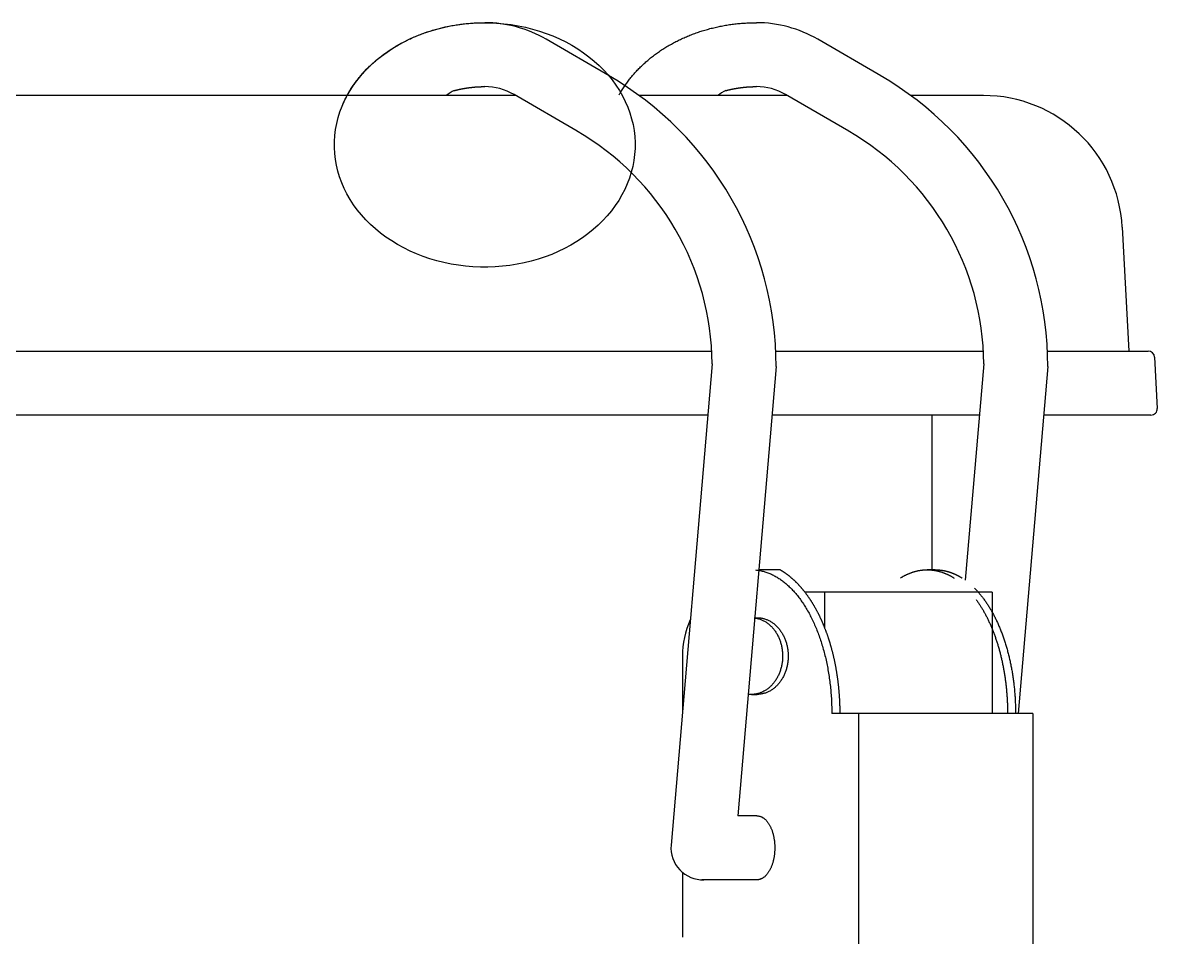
# Model space of a CAD drawing. Extents: x -197 to 717, y -800 to 189.
# Drawn here: x 93.9 to 164.9, y -305.8 to -248.5 of the extents above; entities that cross this region are included whole.
import ezdxf

# ---------------------------------------------------------------- set-up
doc = ezdxf.new("R2010")
doc.units = 0
doc.layers.get('0').update_dxf_attribs({"linetype": 'CONTINUOUS'})

msp = doc.modelspace()

# ---------------------------------------------------------------- linework, layer by layer
at = {"color": 7, "linetype": 'CONTINUOUS'}
for p, q in [((130.584, -251.854), (126.637, -249.559)), ((147.584, -251.854), (143.637, -249.559)), ((124.732, -253.079), (-124.732, -253.079)), ((128.574, -255.312), (124.626, -253.017)), ((141.732, -253.079), (132.455, -253.079)), ((145.574, -255.312), (141.626, -253.017)), ((154.003, -253.079), (149.455, -253.079)), ((162.691, -261.324), (163.098, -269.079)), ((-137.006, -269.079), (137.006, -269.079)), ((141.011, -269.079), (154.006, -269.079)), ((158.011, -269.079), (164.32, -269.079)), ((164.72, -269.458), (164.887, -272.658)), ((137.031, -269.866), (134.454, -299.987)), ((141.031, -270.029), (138.625, -298.159)), ((154.031, -269.866), (152.872, -283.413)), ((158.031, -270.029), (156.173, -291.758)), ((136.756, -273.079), (-136.756, -273.079)), ((153.756, -273.079), (140.771, -273.079)), ((150.8, -282.758), (150.8, -273.079)), ((164.488, -273.079), (157.771, -273.079)), ((141.279, -282.758), (139.943, -282.758)), ((150.989, -282.758), (150.489, -282.758)), ((144.053, -284.158), (142.829, -284.158)), ((154.553, -284.158), (144.053, -284.158)), ((144.053, -284.158), (144.053, -286.365)), ((154.553, -284.158), (154.553, -291.758)), ((139.686, -285.758), (139.839, -285.758)), ((135.162, -288.158), (135.162, -291.713)), ((139.489, -290.558), (139.839, -290.558)), ((157.097, -291.758), (144.515, -291.758)), ((146.179, -291.758), (146.179, -315.301)), ((157.097, -291.758), (157.097, -315.301)), ((139.825, -298.159), (138.625, -298.159)), ((135.162, -301.69), (135.162, -305.758)), ((139.839, -302.156), (136.377, -302.156))]:
    msp.add_line(p, q, dxfattribs=at)
for points in [[(131.003, -252.431, 0), (131.219, -252.763, 0), (131.414, -253.103, 0), (131.589, -253.45, 0), (131.743, -253.804, 0), (131.875, -254.164, 0), (131.986, -254.529, 0), (132.074, -254.897, 0), (132.139, -255.269, 0), (132.183, -255.643, 0), (132.203, -256.018, 0), (132.201, -256.393, 0), (132.177, -256.768, 0), (132.129, -257.141, 0), (132.06, -257.512, 0), (131.967, -257.88, 0), (131.853, -258.244, 0), (131.717, -258.603, 0), (131.56, -258.956, 0), (131.381, -259.302, 0), (131.182, -259.64, 0), (130.962, -259.971, 0), (130.723, -260.292, 0), (130.464, -260.603, 0), (130.188, -260.904, 0), (129.893, -261.193, 0), (129.581, -261.47, 0), (129.253, -261.734, 0), (128.91, -261.985, 0), (128.551, -262.222, 0), (128.179, -262.444, 0), (127.794, -262.651, 0), (127.396, -262.843, 0), (126.988, -263.019, 0), (126.569, -263.178, 0), (126.142, -263.32, 0), (125.706, -263.445, 0), (125.264, -263.552, 0), (124.815, -263.642, 0), (124.361, -263.713, 0), (123.904, -263.767, 0), (123.444, -263.802, 0), (122.983, -263.819, 0), (122.521, -263.817, 0), (122.059, -263.797, 0), (121.6, -263.758, 0), (121.143, -263.702, 0), (120.691, -263.627, 0), (120.243, -263.534, 0), (119.801, -263.424, 0), (119.367, -263.296, 0), (118.941, -263.15, 0), (118.524, -262.988, 0), (118.118, -262.81, 0), (117.723, -262.616, 0), (117.34, -262.406, 0), (116.97, -262.181, 0), (116.614, -261.941, 0), (116.273, -261.688, 0), (115.948, -261.421, 0), (115.639, -261.142, 0), (115.348, -260.851, 0), (115.074, -260.548, 0), (114.819, -260.235, 0), (114.583, -259.912, 0), (114.367, -259.581, 0), (114.172, -259.24, 0), (113.997, -258.893, 0), (113.843, -258.539, 0), (113.711, -258.179, 0), (113.601, -257.815, 0), (113.512, -257.446, 0), (113.447, -257.075, 0), (113.403, -256.701, 0), (113.383, -256.326, 0), (113.385, -255.95, 0), (113.409, -255.576, 0), (113.457, -255.202, 0), (113.527, -254.831, 0), (113.619, -254.463, 0), (113.733, -254.099, 0), (113.869, -253.741, 0), (114.027, -253.388, 0), (114.205, -253.042, 0), (114.405, -252.703, 0), (114.624, -252.373, 0), (114.863, -252.051, 0), (115.122, -251.74, 0), (115.398, -251.44, 0), (115.693, -251.151, 0), (116.005, -250.873, 0), (116.333, -250.609, 0), (116.677, -250.358, 0), (117.035, -250.121, 0), (117.407, -249.899, 0), (117.793, -249.692, 0), (118.19, -249.5, 0), (118.598, -249.325, 0), (119.017, -249.166, 0), (119.444, -249.024, 0), (119.88, -248.899, 0), (120.323, -248.791, 0), (120.771, -248.702, 0), (121.225, -248.63, 0), (121.682, -248.577, 0), (122.142, -248.542, 0), (122.603, -248.525, 0), (123.065, -248.526, 0), (123.527, -248.546, 0), (123.986, -248.585, 0), (124.443, -248.642, 0), (124.896, -248.716, 0), (125.343, -248.809, 0), (125.785, -248.92, 0), (126.219, -249.048, 0), (126.645, -249.193, 0), (127.062, -249.355, 0), (127.468, -249.533, 0), (127.863, -249.728, 0), (128.246, -249.938, 0), (128.616, -250.163, 0), (128.972, -250.402, 0), (129.313, -250.655, 0), (129.638, -250.922, 0), (129.947, -251.201, 0), (130.238, -251.493, 0), (130.512, -251.795, 0), (130.767, -252.108, 0), (131.003, -252.431, 0)], [(113.935, -253.586, 0), (113.966, -253.517, 0), (113.998, -253.448, 0), (114.03, -253.38, 0), (114.064, -253.312, 0), (114.098, -253.244, 0), (114.133, -253.176, 0), (114.168, -253.109, 0), (114.205, -253.042, 0), (114.242, -252.976, 0), (114.28, -252.909, 0), (114.319, -252.843, 0), (114.359, -252.777, 0), (114.399, -252.712, 0), (114.44, -252.647, 0), (114.482, -252.582, 0), (114.525, -252.517, 0), (114.568, -252.453, 0), (114.612, -252.389, 0), (114.657, -252.326, 0), (114.703, -252.263, 0), (114.749, -252.2, 0), (114.797, -252.137, 0), (114.845, -252.075, 0), (114.893, -252.014, 0), (114.943, -251.952, 0), (114.993, -251.891, 0), (115.043, -251.831, 0), (115.095, -251.771, 0), (115.147, -251.711, 0), (115.2, -251.652, 0), (115.254, -251.593, 0), (115.308, -251.535, 0), (115.363, -251.476, 0), (115.419, -251.419, 0), (115.475, -251.362, 0), (115.532, -251.305, 0), (115.59, -251.249, 0), (115.648, -251.193, 0), (115.707, -251.137, 0), (115.767, -251.083, 0), (115.827, -251.028, 0), (115.888, -250.974, 0), (115.95, -250.921, 0), (116.012, -250.868, 0), (116.075, -250.815, 0), (116.138, -250.763, 0), (116.202, -250.711, 0), (116.267, -250.66, 0), (116.332, -250.61, 0), (116.398, -250.56, 0), (116.464, -250.51, 0), (116.531, -250.461, 0), (116.599, -250.413, 0), (116.667, -250.365, 0), (116.736, -250.318, 0), (116.805, -250.271, 0), (116.875, -250.224, 0), (116.945, -250.179, 0), (117.016, -250.133, 0), (117.088, -250.089, 0), (117.16, -250.045, 0), (117.232, -250.001, 0), (117.305, -249.958, 0), (117.378, -249.916, 0), (117.452, -249.874, 0), (117.527, -249.832, 0), (117.602, -249.792, 0), (117.677, -249.752, 0), (117.753, -249.712, 0), (117.83, -249.673, 0), (117.906, -249.635, 0), (117.984, -249.597, 0), (118.061, -249.56, 0), (118.139, -249.523, 0), (118.218, -249.488, 0), (118.297, -249.452, 0), (118.376, -249.418, 0), (118.456, -249.383, 0), (118.536, -249.35, 0), (118.617, -249.317, 0), (118.698, -249.285, 0), (118.779, -249.254, 0), (118.861, -249.223, 0), (118.943, -249.192, 0), (119.026, -249.163, 0), (119.108, -249.134, 0), (119.191, -249.105, 0), (119.275, -249.078, 0), (119.359, -249.051, 0), (119.443, -249.024, 0), (119.527, -248.998, 0), (119.612, -248.973, 0), (119.697, -248.949, 0), (119.782, -248.925, 0), (119.868, -248.902, 0), (119.953, -248.88, 0), (120.04, -248.858, 0), (120.126, -248.837, 0), (120.212, -248.816, 0), (120.299, -248.797, 0), (120.386, -248.777, 0), (120.474, -248.759, 0), (120.561, -248.741, 0), (120.649, -248.724, 0), (120.737, -248.708, 0), (120.825, -248.692, 0), (120.913, -248.677, 0), (121.001, -248.663, 0), (121.09, -248.649, 0), (121.179, -248.637, 0), (121.267, -248.624, 0), (121.356, -248.613, 0), (121.446, -248.602, 0), (121.535, -248.592, 0), (121.624, -248.582, 0), (121.714, -248.574, 0), (121.803, -248.566, 0), (121.893, -248.558, 0), (121.983, -248.552, 0), (122.073, -248.546, 0), (122.163, -248.54, 0), (122.253, -248.536, 0), (122.343, -248.532, 0), (122.433, -248.529, 0), (122.523, -248.526, 0), (122.613, -248.525, 0), (122.703, -248.524, 0), (122.793, -248.523, 0)], [(131.213, -253.027, 0), (131.248, -252.964, 0), (131.284, -252.902, 0), (131.321, -252.84, 0), (131.358, -252.779, 0), (131.395, -252.718, 0), (131.434, -252.657, 0), (131.473, -252.596, 0), (131.513, -252.535, 0), (131.553, -252.475, 0), (131.594, -252.415, 0), (131.636, -252.356, 0), (131.678, -252.297, 0), (131.721, -252.238, 0), (131.765, -252.179, 0), (131.809, -252.121, 0), (131.854, -252.063, 0), (131.9, -252.005, 0), (131.946, -251.948, 0), (131.993, -251.891, 0), (132.041, -251.834, 0), (132.089, -251.778, 0), (132.138, -251.722, 0), (132.187, -251.666, 0), (132.237, -251.611, 0), (132.288, -251.556, 0), (132.339, -251.502, 0), (132.391, -251.448, 0), (132.443, -251.394, 0), (132.496, -251.341, 0), (132.55, -251.288, 0), (132.604, -251.235, 0), (132.658, -251.183, 0), (132.714, -251.131, 0), (132.77, -251.08, 0), (132.826, -251.029, 0), (132.883, -250.979, 0), (132.941, -250.928, 0), (132.999, -250.879, 0), (133.057, -250.829, 0), (133.116, -250.781, 0), (133.176, -250.732, 0), (133.236, -250.684, 0), (133.297, -250.637, 0), (133.359, -250.59, 0), (133.42, -250.543, 0), (133.483, -250.497, 0), (133.545, -250.451, 0), (133.609, -250.406, 0), (133.673, -250.361, 0), (133.737, -250.317, 0), (133.802, -250.273, 0), (133.867, -250.229, 0), (133.933, -250.187, 0), (133.999, -250.144, 0), (134.066, -250.102, 0), (134.133, -250.061, 0), (134.201, -250.02, 0), (134.269, -249.979, 0), (134.337, -249.939, 0), (134.406, -249.9, 0), (134.475, -249.861, 0), (134.545, -249.822, 0), (134.615, -249.784, 0), (134.686, -249.747, 0), (134.757, -249.71, 0), (134.829, -249.674, 0), (134.9, -249.638, 0), (134.973, -249.602, 0), (135.045, -249.568, 0), (135.118, -249.533, 0), (135.192, -249.499, 0), (135.266, -249.466, 0), (135.34, -249.434, 0), (135.414, -249.401, 0), (135.489, -249.37, 0), (135.564, -249.339, 0), (135.64, -249.308, 0), (135.716, -249.278, 0), (135.792, -249.249, 0), (135.868, -249.22, 0), (135.945, -249.192, 0), (136.022, -249.164, 0), (136.1, -249.137, 0), (136.177, -249.11, 0), (136.255, -249.084, 0), (136.334, -249.059, 0), (136.412, -249.034, 0), (136.491, -249.009, 0), (136.57, -248.986, 0), (136.65, -248.962, 0), (136.729, -248.94, 0), (136.809, -248.918, 0), (136.889, -248.896, 0), (136.97, -248.875, 0), (137.05, -248.855, 0), (137.131, -248.836, 0), (137.212, -248.816, 0), (137.293, -248.798, 0), (137.375, -248.78, 0), (137.456, -248.763, 0), (137.538, -248.746, 0), (137.62, -248.73, 0), (137.702, -248.714, 0), (137.784, -248.699, 0), (137.867, -248.685, 0), (137.949, -248.671, 0), (138.032, -248.658, 0), (138.115, -248.646, 0), (138.198, -248.634, 0), (138.281, -248.622, 0), (138.365, -248.612, 0), (138.448, -248.602, 0), (138.532, -248.592, 0), (138.615, -248.583, 0), (138.699, -248.575, 0), (138.783, -248.567, 0), (138.867, -248.56, 0), (138.951, -248.554, 0), (139.035, -248.548, 0), (139.119, -248.543, 0), (139.203, -248.538, 0), (139.287, -248.534, 0), (139.371, -248.531, 0), (139.456, -248.528, 0), (139.54, -248.526, 0), (139.624, -248.524, 0), (139.709, -248.524, 0), (139.793, -248.523, 0)], [(139.741, -282.769, 0), (139.801, -282.775, 0), (139.86, -282.782, 0), (139.92, -282.791, 0), (139.979, -282.801, 0), (140.039, -282.812, 0), (140.098, -282.824, 0), (140.157, -282.838, 0), (140.216, -282.852, 0), (140.276, -282.869, 0), (140.334, -282.886, 0), (140.393, -282.904, 0), (140.452, -282.924, 0), (140.51, -282.945, 0), (140.569, -282.968, 0), (140.627, -282.991, 0), (140.685, -283.016, 0), (140.743, -283.042, 0), (140.801, -283.07, 0), (140.858, -283.098, 0), (140.916, -283.128, 0), (140.973, -283.159, 0), (141.03, -283.191, 0), (141.087, -283.224, 0), (141.143, -283.259, 0), (141.199, -283.295, 0), (141.255, -283.332, 0), (141.311, -283.37, 0), (141.367, -283.409, 0), (141.422, -283.45, 0), (141.477, -283.491, 0), (141.532, -283.534, 0), (141.586, -283.578, 0), (141.64, -283.624, 0), (141.694, -283.67, 0), (141.747, -283.717, 0), (141.801, -283.766, 0), (141.853, -283.816, 0), (141.906, -283.867, 0), (141.958, -283.919, 0), (142.01, -283.972, 0), (142.061, -284.026, 0), (142.113, -284.081, 0), (142.163, -284.137, 0), (142.214, -284.195, 0), (142.264, -284.253, 0), (142.313, -284.313, 0), (142.362, -284.373, 0), (142.411, -284.435, 0), (142.46, -284.498, 0), (142.508, -284.561, 0), (142.555, -284.626, 0), (142.602, -284.692, 0), (142.649, -284.759, 0), (142.695, -284.826, 0), (142.741, -284.895, 0), (142.786, -284.965, 0), (142.831, -285.035, 0), (142.875, -285.107, 0), (142.919, -285.179, 0), (142.963, -285.253, 0), (143.005, -285.327, 0), (143.048, -285.402, 0), (143.09, -285.479, 0), (143.131, -285.556, 0), (143.172, -285.633, 0), (143.212, -285.712, 0), (143.252, -285.792, 0), (143.292, -285.872, 0), (143.33, -285.954, 0), (143.369, -286.036, 0), (143.406, -286.119, 0), (143.443, -286.202, 0), (143.48, -286.287, 0), (143.516, -286.372, 0), (143.551, -286.458, 0), (143.586, -286.545, 0), (143.621, -286.633, 0), (143.654, -286.721, 0), (143.687, -286.81, 0), (143.72, -286.899, 0), (143.752, -286.99, 0), (143.783, -287.081, 0), (143.814, -287.172, 0), (143.844, -287.265, 0), (143.874, -287.358, 0), (143.902, -287.451, 0), (143.931, -287.545, 0), (143.958, -287.64, 0), (143.985, -287.736, 0), (144.012, -287.831, 0), (144.037, -287.928, 0), (144.063, -288.025, 0), (144.087, -288.123, 0), (144.111, -288.221, 0), (144.134, -288.319, 0), (144.156, -288.418, 0), (144.178, -288.518, 0), (144.199, -288.618, 0), (144.22, -288.718, 0), (144.24, -288.819, 0), (144.259, -288.92, 0), (144.277, -289.022, 0), (144.295, -289.124, 0), (144.312, -289.226, 0), (144.329, -289.329, 0), (144.345, -289.432, 0), (144.36, -289.536, 0), (144.374, -289.639, 0), (144.388, -289.743, 0), (144.401, -289.848, 0), (144.413, -289.952, 0), (144.425, -290.057, 0), (144.436, -290.162, 0), (144.446, -290.268, 0), (144.455, -290.373, 0), (144.464, -290.479, 0), (144.472, -290.585, 0), (144.48, -290.691, 0), (144.487, -290.797, 0), (144.493, -290.904, 0), (144.498, -291.01, 0), (144.502, -291.117, 0), (144.506, -291.223, 0), (144.51, -291.33, 0), (144.512, -291.437, 0), (144.514, -291.544, 0), (144.515, -291.651, 0), (144.515, -291.758, 0)], [(148.81, -283.274, 0), (148.835, -283.258, 0), (148.861, -283.243, 0), (148.886, -283.227, 0), (148.911, -283.212, 0), (148.937, -283.197, 0), (148.962, -283.183, 0), (148.988, -283.168, 0), (149.013, -283.154, 0), (149.039, -283.14, 0), (149.064, -283.126, 0), (149.09, -283.113, 0), (149.116, -283.1, 0), (149.142, -283.087, 0), (149.167, -283.074, 0), (149.193, -283.062, 0), (149.219, -283.049, 0), (149.245, -283.037, 0), (149.271, -283.026, 0), (149.297, -283.014, 0), (149.323, -283.003, 0), (149.349, -282.992, 0), (149.375, -282.981, 0), (149.401, -282.971, 0), (149.427, -282.961, 0), (149.453, -282.951, 0), (149.479, -282.941, 0), (149.506, -282.931, 0), (149.532, -282.922, 0), (149.558, -282.913, 0), (149.584, -282.904, 0), (149.611, -282.896, 0), (149.637, -282.888, 0), (149.663, -282.88, 0), (149.69, -282.872, 0), (149.716, -282.864, 0), (149.743, -282.857, 0), (149.769, -282.85, 0), (149.796, -282.844, 0), (149.822, -282.837, 0), (149.849, -282.831, 0), (149.875, -282.825, 0), (149.902, -282.819, 0), (149.928, -282.814, 0), (149.955, -282.808, 0), (149.981, -282.804, 0), (150.008, -282.799, 0), (150.035, -282.794, 0), (150.061, -282.79, 0), (150.088, -282.786, 0), (150.115, -282.783, 0), (150.141, -282.779, 0), (150.168, -282.776, 0), (150.195, -282.773, 0), (150.221, -282.77, 0), (150.248, -282.768, 0), (150.275, -282.766, 0), (150.302, -282.764, 0), (150.328, -282.762, 0), (150.355, -282.761, 0), (150.382, -282.76, 0), (150.408, -282.759, 0), (150.435, -282.758, 0), (150.462, -282.758, 0), (150.489, -282.758, 0), (150.515, -282.758, 0), (150.542, -282.758, 0), (150.569, -282.759, 0), (150.596, -282.76, 0), (150.622, -282.761, 0), (150.649, -282.762, 0), (150.676, -282.764, 0), (150.703, -282.766, 0), (150.729, -282.768, 0), (150.756, -282.77, 0), (150.783, -282.773, 0), (150.809, -282.776, 0), (150.836, -282.779, 0), (150.863, -282.783, 0), (150.889, -282.786, 0), (150.916, -282.79, 0), (150.943, -282.794, 0), (150.969, -282.799, 0), (150.996, -282.804, 0), (151.022, -282.808, 0), (151.049, -282.814, 0), (151.076, -282.819, 0), (151.102, -282.825, 0), (151.129, -282.831, 0), (151.155, -282.837, 0), (151.182, -282.844, 0), (151.208, -282.85, 0), (151.235, -282.857, 0), (151.261, -282.864, 0), (151.287, -282.872, 0), (151.314, -282.88, 0), (151.34, -282.888, 0), (151.367, -282.896, 0), (151.393, -282.904, 0), (151.419, -282.913, 0), (151.445, -282.922, 0), (151.472, -282.931, 0), (151.498, -282.941, 0), (151.524, -282.951, 0), (151.55, -282.961, 0), (151.576, -282.971, 0), (151.602, -282.981, 0), (151.629, -282.992, 0), (151.655, -283.003, 0), (151.681, -283.014, 0), (151.707, -283.026, 0), (151.732, -283.037, 0), (151.758, -283.049, 0), (151.784, -283.062, 0), (151.81, -283.074, 0), (151.836, -283.087, 0), (151.862, -283.1, 0), (151.887, -283.113, 0), (151.913, -283.126, 0), (151.939, -283.14, 0), (151.964, -283.154, 0), (151.99, -283.168, 0), (152.015, -283.183, 0), (152.041, -283.197, 0), (152.066, -283.212, 0), (152.091, -283.227, 0), (152.117, -283.243, 0), (152.142, -283.258, 0), (152.167, -283.274, 0)], [(150.989, -282.758, 0), (151.002, -282.758, 0), (151.015, -282.758, 0), (151.029, -282.758, 0), (151.042, -282.758, 0), (151.056, -282.758, 0), (151.069, -282.759, 0), (151.082, -282.759, 0), (151.096, -282.76, 0), (151.109, -282.76, 0), (151.122, -282.761, 0), (151.136, -282.761, 0), (151.149, -282.762, 0), (151.162, -282.763, 0), (151.176, -282.764, 0), (151.189, -282.765, 0), (151.203, -282.766, 0), (151.216, -282.767, 0), (151.229, -282.768, 0), (151.243, -282.769, 0), (151.256, -282.77, 0), (151.269, -282.772, 0), (151.283, -282.773, 0), (151.296, -282.774, 0), (151.309, -282.776, 0), (151.323, -282.777, 0), (151.336, -282.779, 0), (151.349, -282.781, 0), (151.363, -282.783, 0), (151.376, -282.784, 0), (151.389, -282.786, 0), (151.403, -282.788, 0), (151.416, -282.79, 0), (151.429, -282.792, 0), (151.443, -282.794, 0), (151.456, -282.797, 0), (151.469, -282.799, 0), (151.483, -282.801, 0), (151.496, -282.804, 0), (151.509, -282.806, 0), (151.522, -282.808, 0), (151.536, -282.811, 0), (151.549, -282.814, 0), (151.562, -282.816, 0), (151.576, -282.819, 0), (151.589, -282.822, 0), (151.602, -282.825, 0), (151.615, -282.828, 0), (151.629, -282.831, 0), (151.642, -282.834, 0), (151.655, -282.837, 0), (151.668, -282.84, 0), (151.682, -282.844, 0), (151.695, -282.847, 0), (151.708, -282.85, 0), (151.721, -282.854, 0), (151.735, -282.857, 0), (151.748, -282.861, 0), (151.761, -282.864, 0), (151.774, -282.868, 0), (151.787, -282.872, 0), (151.801, -282.876, 0), (151.814, -282.88, 0), (151.827, -282.884, 0), (151.84, -282.888, 0), (151.853, -282.892, 0), (151.867, -282.896, 0), (151.88, -282.9, 0), (151.893, -282.904, 0), (151.906, -282.909, 0), (151.919, -282.913, 0), (151.932, -282.918, 0), (151.945, -282.922, 0), (151.959, -282.927, 0), (151.972, -282.931, 0), (151.985, -282.936, 0), (151.998, -282.941, 0), (152.011, -282.946, 0), (152.024, -282.951, 0), (152.037, -282.956, 0), (152.05, -282.961, 0), (152.063, -282.966, 0), (152.076, -282.971, 0), (152.089, -282.976, 0), (152.102, -282.981, 0), (152.115, -282.987, 0), (152.129, -282.992, 0), (152.142, -282.997, 0), (152.155, -283.003, 0), (152.168, -283.009, 0), (152.181, -283.014, 0), (152.194, -283.02, 0), (152.207, -283.026, 0), (152.219, -283.032, 0), (152.232, -283.037, 0), (152.245, -283.043, 0), (152.258, -283.049, 0), (152.271, -283.055, 0), (152.284, -283.062, 0), (152.297, -283.068, 0), (152.31, -283.074, 0), (152.323, -283.08, 0), (152.336, -283.087, 0), (152.349, -283.093, 0), (152.362, -283.1, 0), (152.374, -283.106, 0), (152.387, -283.113, 0), (152.4, -283.12, 0), (152.413, -283.126, 0), (152.426, -283.133, 0), (152.439, -283.14, 0), (152.451, -283.147, 0), (152.464, -283.154, 0), (152.477, -283.161, 0), (152.49, -283.168, 0), (152.502, -283.175, 0), (152.515, -283.183, 0), (152.528, -283.19, 0), (152.541, -283.197, 0), (152.553, -283.205, 0), (152.566, -283.212, 0), (152.579, -283.22, 0), (152.591, -283.227, 0), (152.604, -283.235, 0), (152.617, -283.243, 0), (152.629, -283.25, 0), (152.642, -283.258, 0), (152.655, -283.266, 0), (152.667, -283.274, 0)], [(153.45, -283.91, 0), (153.486, -283.947, 0), (153.522, -283.984, 0), (153.558, -284.022, 0), (153.594, -284.06, 0), (153.629, -284.099, 0), (153.664, -284.139, 0), (153.7, -284.179, 0), (153.734, -284.219, 0), (153.769, -284.26, 0), (153.804, -284.301, 0), (153.838, -284.343, 0), (153.872, -284.386, 0), (153.906, -284.429, 0), (153.94, -284.472, 0), (153.974, -284.516, 0), (154.007, -284.561, 0), (154.04, -284.606, 0), (154.073, -284.651, 0), (154.106, -284.697, 0), (154.138, -284.744, 0), (154.171, -284.79, 0), (154.203, -284.838, 0), (154.235, -284.886, 0), (154.266, -284.934, 0), (154.298, -284.983, 0), (154.329, -285.032, 0), (154.36, -285.082, 0), (154.391, -285.132, 0), (154.421, -285.183, 0), (154.451, -285.234, 0), (154.481, -285.285, 0), (154.511, -285.337, 0), (154.541, -285.389, 0), (154.57, -285.442, 0), (154.599, -285.496, 0), (154.628, -285.549, 0), (154.656, -285.603, 0), (154.685, -285.658, 0), (154.713, -285.713, 0), (154.741, -285.768, 0), (154.768, -285.824, 0), (154.795, -285.88, 0), (154.822, -285.937, 0), (154.849, -285.994, 0), (154.876, -286.051, 0), (154.902, -286.109, 0), (154.928, -286.167, 0), (154.954, -286.226, 0), (154.979, -286.285, 0), (155.004, -286.344, 0), (155.029, -286.404, 0), (155.054, -286.464, 0), (155.078, -286.524, 0), (155.102, -286.585, 0), (155.126, -286.646, 0), (155.149, -286.707, 0), (155.173, -286.769, 0), (155.195, -286.831, 0), (155.218, -286.894, 0), (155.24, -286.957, 0), (155.262, -287.02, 0), (155.284, -287.083, 0), (155.306, -287.147, 0), (155.327, -287.211, 0), (155.348, -287.276, 0), (155.368, -287.34, 0), (155.388, -287.405, 0), (155.408, -287.471, 0), (155.428, -287.536, 0), (155.447, -287.602, 0), (155.466, -287.669, 0), (155.485, -287.735, 0), (155.504, -287.802, 0), (155.522, -287.869, 0), (155.54, -287.936, 0), (155.557, -288.004, 0), (155.574, -288.071, 0), (155.591, -288.14, 0), (155.608, -288.208, 0), (155.624, -288.276, 0), (155.64, -288.345, 0), (155.656, -288.414, 0), (155.671, -288.483, 0), (155.686, -288.553, 0), (155.7, -288.623, 0), (155.715, -288.693, 0), (155.729, -288.763, 0), (155.742, -288.833, 0), (155.756, -288.903, 0), (155.769, -288.974, 0), (155.781, -289.045, 0), (155.794, -289.116, 0), (155.806, -289.187, 0), (155.818, -289.259, 0), (155.829, -289.331, 0), (155.84, -289.402, 0), (155.851, -289.474, 0), (155.861, -289.546, 0), (155.871, -289.619, 0), (155.881, -289.691, 0), (155.89, -289.764, 0), (155.899, -289.836, 0), (155.908, -289.909, 0), (155.916, -289.982, 0), (155.924, -290.055, 0), (155.932, -290.128, 0), (155.94, -290.202, 0), (155.947, -290.275, 0), (155.953, -290.349, 0), (155.96, -290.422, 0), (155.966, -290.496, 0), (155.971, -290.57, 0), (155.977, -290.643, 0), (155.982, -290.717, 0), (155.986, -290.791, 0), (155.99, -290.865, 0), (155.994, -290.94, 0), (155.998, -291.014, 0), (156.001, -291.088, 0), (156.004, -291.162, 0), (156.007, -291.237, 0), (156.009, -291.311, 0), (156.011, -291.385, 0), (156.012, -291.46, 0), (156.014, -291.534, 0), (156.015, -291.609, 0), (156.015, -291.683, 0), (156.015, -291.758, 0)], [(153.549, -284.618, 0), (153.577, -284.657, 0), (153.606, -284.697, 0), (153.634, -284.737, 0), (153.662, -284.777, 0), (153.689, -284.818, 0), (153.717, -284.859, 0), (153.745, -284.901, 0), (153.772, -284.943, 0), (153.799, -284.985, 0), (153.826, -285.028, 0), (153.853, -285.071, 0), (153.88, -285.114, 0), (153.906, -285.158, 0), (153.932, -285.202, 0), (153.958, -285.246, 0), (153.984, -285.291, 0), (154.01, -285.335, 0), (154.036, -285.381, 0), (154.061, -285.426, 0), (154.086, -285.472, 0), (154.111, -285.519, 0), (154.136, -285.565, 0), (154.161, -285.612, 0), (154.185, -285.659, 0), (154.21, -285.707, 0), (154.234, -285.755, 0), (154.258, -285.803, 0), (154.281, -285.851, 0), (154.305, -285.9, 0), (154.328, -285.949, 0), (154.351, -285.999, 0), (154.374, -286.048, 0), (154.397, -286.098, 0), (154.42, -286.148, 0), (154.442, -286.199, 0), (154.464, -286.25, 0), (154.486, -286.301, 0), (154.508, -286.352, 0), (154.529, -286.404, 0), (154.55, -286.456, 0), (154.572, -286.508, 0), (154.592, -286.56, 0), (154.613, -286.613, 0), (154.634, -286.666, 0), (154.654, -286.719, 0), (154.674, -286.773, 0), (154.694, -286.827, 0), (154.713, -286.881, 0), (154.733, -286.935, 0), (154.752, -286.989, 0), (154.771, -287.044, 0), (154.79, -287.099, 0), (154.808, -287.154, 0), (154.826, -287.21, 0), (154.844, -287.266, 0), (154.862, -287.322, 0), (154.88, -287.378, 0), (154.897, -287.434, 0), (154.914, -287.491, 0), (154.931, -287.548, 0), (154.948, -287.605, 0), (154.965, -287.662, 0), (154.981, -287.719, 0), (154.997, -287.777, 0), (155.013, -287.835, 0), (155.028, -287.893, 0), (155.044, -287.951, 0), (155.059, -288.01, 0), (155.074, -288.068, 0), (155.088, -288.127, 0), (155.103, -288.186, 0), (155.117, -288.246, 0), (155.131, -288.305, 0), (155.144, -288.365, 0), (155.158, -288.424, 0), (155.171, -288.484, 0), (155.184, -288.544, 0), (155.197, -288.605, 0), (155.209, -288.665, 0), (155.221, -288.726, 0), (155.233, -288.786, 0), (155.245, -288.847, 0), (155.257, -288.908, 0), (155.268, -288.97, 0), (155.279, -289.031, 0), (155.29, -289.092, 0), (155.3, -289.154, 0), (155.311, -289.216, 0), (155.321, -289.278, 0), (155.33, -289.339, 0), (155.34, -289.402, 0), (155.349, -289.464, 0), (155.358, -289.526, 0), (155.367, -289.589, 0), (155.376, -289.651, 0), (155.384, -289.714, 0), (155.392, -289.777, 0), (155.4, -289.84, 0), (155.407, -289.903, 0), (155.415, -289.966, 0), (155.422, -290.029, 0), (155.428, -290.092, 0), (155.435, -290.156, 0), (155.441, -290.219, 0), (155.447, -290.282, 0), (155.453, -290.346, 0), (155.459, -290.41, 0), (155.464, -290.473, 0), (155.469, -290.537, 0), (155.474, -290.601, 0), (155.478, -290.665, 0), (155.482, -290.729, 0), (155.486, -290.793, 0), (155.49, -290.857, 0), (155.493, -290.921, 0), (155.497, -290.985, 0), (155.5, -291.05, 0), (155.502, -291.114, 0), (155.505, -291.178, 0), (155.507, -291.242, 0), (155.509, -291.307, 0), (155.511, -291.371, 0), (155.512, -291.436, 0), (155.513, -291.5, 0), (155.514, -291.564, 0), (155.515, -291.629, 0), (155.515, -291.693, 0), (155.515, -291.758, 0)], [(139.648, -285.766, 0), (139.696, -285.771, 0), (139.744, -285.778, 0), (139.791, -285.787, 0), (139.838, -285.797, 0), (139.885, -285.808, 0), (139.932, -285.821, 0), (139.979, -285.835, 0), (140.025, -285.85, 0), (140.071, -285.867, 0), (140.116, -285.886, 0), (140.162, -285.905, 0), (140.206, -285.926, 0), (140.251, -285.949, 0), (140.295, -285.972, 0), (140.338, -285.998, 0), (140.381, -286.024, 0), (140.423, -286.052, 0), (140.465, -286.081, 0), (140.506, -286.111, 0), (140.547, -286.142, 0), (140.587, -286.175, 0), (140.626, -286.209, 0), (140.664, -286.244, 0), (140.702, -286.28, 0), (140.739, -286.317, 0), (140.776, -286.356, 0), (140.811, -286.395, 0), (140.846, -286.436, 0), (140.88, -286.477, 0), (140.913, -286.52, 0), (140.946, -286.564, 0), (140.977, -286.608, 0), (141.007, -286.654, 0), (141.037, -286.7, 0), (141.066, -286.748, 0), (141.093, -286.796, 0), (141.12, -286.845, 0), (141.146, -286.895, 0), (141.17, -286.945, 0), (141.194, -286.997, 0), (141.217, -287.049, 0), (141.238, -287.101, 0), (141.259, -287.155, 0), (141.278, -287.208, 0), (141.297, -287.263, 0), (141.314, -287.318, 0), (141.33, -287.374, 0), (141.345, -287.43, 0), (141.359, -287.486, 0), (141.372, -287.543, 0), (141.384, -287.6, 0), (141.395, -287.658, 0), (141.404, -287.716, 0), (141.412, -287.774, 0), (141.419, -287.832, 0), (141.425, -287.891, 0), (141.43, -287.949, 0), (141.433, -288.008, 0), (141.436, -288.067, 0), (141.437, -288.126, 0), (141.437, -288.185, 0), (141.436, -288.244, 0), (141.434, -288.303, 0), (141.43, -288.362, 0), (141.425, -288.421, 0), (141.42, -288.479, 0), (141.413, -288.538, 0), (141.404, -288.596, 0), (141.395, -288.654, 0), (141.385, -288.711, 0), (141.373, -288.769, 0), (141.36, -288.826, 0), (141.346, -288.882, 0), (141.331, -288.938, 0), (141.315, -288.994, 0), (141.298, -289.049, 0), (141.28, -289.103, 0), (141.26, -289.157, 0), (141.24, -289.211, 0), (141.218, -289.263, 0), (141.195, -289.315, 0), (141.172, -289.367, 0), (141.147, -289.417, 0), (141.122, -289.467, 0), (141.095, -289.516, 0), (141.067, -289.565, 0), (141.039, -289.612, 0), (141.009, -289.658, 0), (140.979, -289.704, 0), (140.947, -289.749, 0), (140.915, -289.792, 0), (140.882, -289.835, 0), (140.848, -289.877, 0), (140.814, -289.917, 0), (140.778, -289.957, 0), (140.742, -289.996, 0), (140.705, -290.033, 0), (140.667, -290.069, 0), (140.628, -290.104, 0), (140.589, -290.138, 0), (140.549, -290.171, 0), (140.509, -290.203, 0), (140.468, -290.233, 0), (140.426, -290.262, 0), (140.383, -290.29, 0), (140.341, -290.316, 0), (140.297, -290.341, 0), (140.253, -290.365, 0), (140.209, -290.387, 0), (140.164, -290.409, 0), (140.119, -290.428, 0), (140.074, -290.447, 0), (140.028, -290.464, 0), (139.982, -290.479, 0), (139.935, -290.494, 0), (139.888, -290.507, 0), (139.841, -290.518, 0), (139.794, -290.528, 0), (139.747, -290.536, 0), (139.699, -290.544, 0), (139.651, -290.549, 0), (139.604, -290.553, 0), (139.556, -290.556, 0), (139.508, -290.557, 0), (139.46, -290.557, 0), (139.412, -290.556, 0), (139.364, -290.553, 0), (139.316, -290.548, 0)], [(139.839, -285.758, 0), (139.887, -285.758, 0), (139.934, -285.76, 0), (139.982, -285.764, 0), (140.03, -285.769, 0), (140.077, -285.776, 0), (140.125, -285.784, 0), (140.172, -285.793, 0), (140.219, -285.804, 0), (140.266, -285.816, 0), (140.312, -285.829, 0), (140.358, -285.845, 0), (140.404, -285.861, 0), (140.45, -285.879, 0), (140.495, -285.898, 0), (140.54, -285.918, 0), (140.584, -285.94, 0), (140.628, -285.963, 0), (140.672, -285.988, 0), (140.715, -286.014, 0), (140.757, -286.041, 0), (140.799, -286.069, 0), (140.84, -286.099, 0), (140.881, -286.13, 0), (140.921, -286.162, 0), (140.961, -286.195, 0), (140.999, -286.23, 0), (141.037, -286.266, 0), (141.075, -286.302, 0), (141.111, -286.34, 0), (141.147, -286.379, 0), (141.182, -286.419, 0), (141.217, -286.461, 0), (141.25, -286.503, 0), (141.282, -286.546, 0), (141.314, -286.59, 0), (141.345, -286.635, 0), (141.375, -286.681, 0), (141.404, -286.728, 0), (141.432, -286.776, 0), (141.459, -286.824, 0), (141.485, -286.874, 0), (141.51, -286.924, 0), (141.534, -286.975, 0), (141.557, -287.026, 0), (141.579, -287.079, 0), (141.6, -287.131, 0), (141.62, -287.185, 0), (141.639, -287.239, 0), (141.657, -287.294, 0), (141.673, -287.349, 0), (141.689, -287.405, 0), (141.703, -287.461, 0), (141.717, -287.517, 0), (141.729, -287.574, 0), (141.74, -287.632, 0), (141.75, -287.689, 0), (141.759, -287.747, 0), (141.766, -287.805, 0), (141.773, -287.864, 0), (141.778, -287.922, 0), (141.782, -287.981, 0), (141.785, -288.04, 0), (141.787, -288.099, 0), (141.787, -288.158, 0), (141.787, -288.216, 0), (141.785, -288.275, 0), (141.782, -288.334, 0), (141.778, -288.393, 0), (141.773, -288.451, 0), (141.766, -288.51, 0), (141.759, -288.568, 0), (141.75, -288.626, 0), (141.74, -288.683, 0), (141.729, -288.741, 0), (141.717, -288.798, 0), (141.703, -288.854, 0), (141.689, -288.91, 0), (141.673, -288.966, 0), (141.657, -289.021, 0), (141.639, -289.076, 0), (141.62, -289.13, 0), (141.6, -289.184, 0), (141.579, -289.237, 0), (141.557, -289.289, 0), (141.534, -289.341, 0), (141.51, -289.391, 0), (141.485, -289.442, 0), (141.459, -289.491, 0), (141.432, -289.54, 0), (141.404, -289.587, 0), (141.375, -289.634, 0), (141.345, -289.68, 0), (141.314, -289.725, 0), (141.282, -289.769, 0), (141.25, -289.812, 0), (141.217, -289.855, 0), (141.182, -289.896, 0), (141.147, -289.936, 0), (141.111, -289.975, 0), (141.075, -290.013, 0), (141.037, -290.05, 0), (140.999, -290.085, 0), (140.961, -290.12, 0), (140.921, -290.153, 0), (140.881, -290.185, 0), (140.84, -290.216, 0), (140.799, -290.246, 0), (140.757, -290.274, 0), (140.715, -290.301, 0), (140.672, -290.327, 0), (140.628, -290.352, 0), (140.584, -290.375, 0), (140.54, -290.397, 0), (140.495, -290.417, 0), (140.45, -290.436, 0), (140.404, -290.454, 0), (140.358, -290.471, 0), (140.312, -290.486, 0), (140.266, -290.499, 0), (140.219, -290.511, 0), (140.172, -290.522, 0), (140.125, -290.532, 0), (140.077, -290.54, 0), (140.03, -290.546, 0), (139.982, -290.551, 0), (139.934, -290.555, 0), (139.887, -290.557, 0), (139.839, -290.558, 0)], [(139.831, -298.159, 0), (139.859, -298.159, 0), (139.886, -298.161, 0), (139.913, -298.163, 0), (139.94, -298.167, 0), (139.967, -298.172, 0), (139.994, -298.179, 0), (140.021, -298.186, 0), (140.048, -298.195, 0), (140.075, -298.205, 0), (140.101, -298.216, 0), (140.128, -298.228, 0), (140.154, -298.241, 0), (140.18, -298.256, 0), (140.206, -298.272, 0), (140.232, -298.289, 0), (140.257, -298.306, 0), (140.282, -298.326, 0), (140.307, -298.346, 0), (140.331, -298.367, 0), (140.356, -298.39, 0), (140.38, -298.413, 0), (140.403, -298.437, 0), (140.427, -298.463, 0), (140.45, -298.49, 0), (140.472, -298.517, 0), (140.494, -298.546, 0), (140.516, -298.575, 0), (140.537, -298.606, 0), (140.558, -298.637, 0), (140.579, -298.67, 0), (140.599, -298.703, 0), (140.619, -298.737, 0), (140.638, -298.772, 0), (140.656, -298.808, 0), (140.675, -298.845, 0), (140.692, -298.882, 0), (140.709, -298.92, 0), (140.726, -298.959, 0), (140.742, -298.999, 0), (140.758, -299.039, 0), (140.773, -299.081, 0), (140.787, -299.122, 0), (140.801, -299.165, 0), (140.814, -299.208, 0), (140.827, -299.251, 0), (140.839, -299.295, 0), (140.85, -299.34, 0), (140.861, -299.385, 0), (140.871, -299.431, 0), (140.881, -299.477, 0), (140.89, -299.523, 0), (140.898, -299.57, 0), (140.906, -299.617, 0), (140.913, -299.664, 0), (140.919, -299.712, 0), (140.925, -299.76, 0), (140.93, -299.809, 0), (140.935, -299.857, 0), (140.938, -299.906, 0), (140.941, -299.955, 0), (140.944, -300.004, 0), (140.946, -300.053, 0), (140.947, -300.102, 0), (140.947, -300.151, 0), (140.947, -300.2, 0), (140.946, -300.249, 0), (140.944, -300.298, 0), (140.942, -300.347, 0), (140.939, -300.396, 0), (140.936, -300.445, 0), (140.931, -300.493, 0), (140.927, -300.542, 0), (140.921, -300.59, 0), (140.915, -300.638, 0), (140.908, -300.685, 0), (140.9, -300.733, 0), (140.892, -300.779, 0), (140.883, -300.826, 0), (140.874, -300.872, 0), (140.864, -300.918, 0), (140.853, -300.963, 0), (140.842, -301.008, 0), (140.83, -301.052, 0), (140.817, -301.096, 0), (140.804, -301.139, 0), (140.791, -301.181, 0), (140.776, -301.223, 0), (140.762, -301.265, 0), (140.746, -301.305, 0), (140.73, -301.345, 0), (140.714, -301.384, 0), (140.697, -301.423, 0), (140.679, -301.46, 0), (140.661, -301.497, 0), (140.643, -301.533, 0), (140.624, -301.569, 0), (140.604, -301.603, 0), (140.584, -301.636, 0), (140.564, -301.669, 0), (140.543, -301.701, 0), (140.522, -301.732, 0), (140.5, -301.761, 0), (140.478, -301.79, 0), (140.456, -301.818, 0), (140.433, -301.845, 0), (140.41, -301.871, 0), (140.386, -301.896, 0), (140.362, -301.919, 0), (140.338, -301.942, 0), (140.314, -301.964, 0), (140.289, -301.984, 0), (140.264, -302.004, 0), (140.238, -302.022, 0), (140.213, -302.039, 0), (140.187, -302.055, 0), (140.161, -302.07, 0), (140.135, -302.084, 0), (140.109, -302.096, 0), (140.082, -302.108, 0), (140.055, -302.118, 0), (140.029, -302.127, 0), (140.002, -302.135, 0), (139.975, -302.141, 0), (139.948, -302.147, 0), (139.92, -302.151, 0), (139.893, -302.154, 0), (139.866, -302.156, 0), (139.839, -302.156, 0)]]:
    msp.add_polyline3d(points, dxfattribs=at)
at = {"color": 7}
for points in [[(120.883, -252.771, 0), (120.893, -252.769, 0), (120.902, -252.766, 0), (120.912, -252.764, 0), (120.921, -252.761, 0), (120.931, -252.759, 0), (120.94, -252.756, 0), (120.95, -252.754, 0), (120.959, -252.751, 0), (120.969, -252.749, 0), (120.978, -252.746, 0), (120.988, -252.744, 0), (120.997, -252.742, 0), (121.007, -252.739, 0), (121.017, -252.737, 0), (121.026, -252.734, 0), (121.036, -252.732, 0), (121.045, -252.73, 0), (121.055, -252.727, 0), (121.065, -252.725, 0), (121.074, -252.723, 0), (121.084, -252.72, 0), (121.094, -252.718, 0), (121.103, -252.716, 0), (121.113, -252.714, 0), (121.123, -252.711, 0), (121.132, -252.709, 0), (121.142, -252.707, 0), (121.152, -252.705, 0), (121.161, -252.703, 0), (121.171, -252.7, 0), (121.181, -252.698, 0), (121.19, -252.696, 0), (121.2, -252.694, 0), (121.21, -252.692, 0), (121.22, -252.69, 0), (121.229, -252.688, 0), (121.239, -252.686, 0), (121.249, -252.683, 0), (121.259, -252.681, 0), (121.268, -252.679, 0), (121.278, -252.677, 0), (121.288, -252.675, 0), (121.298, -252.673, 0), (121.307, -252.671, 0), (121.317, -252.669, 0), (121.327, -252.667, 0), (121.337, -252.665, 0), (121.347, -252.663, 0), (121.356, -252.662, 0), (121.366, -252.66, 0), (121.376, -252.658, 0), (121.386, -252.656, 0), (121.396, -252.654, 0), (121.406, -252.652, 0), (121.416, -252.65, 0), (121.425, -252.648, 0), (121.435, -252.647, 0), (121.445, -252.645, 0), (121.455, -252.643, 0), (121.465, -252.641, 0), (121.475, -252.639, 0), (121.485, -252.638, 0), (121.495, -252.636, 0), (121.505, -252.634, 0), (121.514, -252.632, 0), (121.524, -252.631, 0), (121.534, -252.629, 0), (121.544, -252.627, 0), (121.554, -252.626, 0), (121.564, -252.624, 0), (121.574, -252.622, 0), (121.584, -252.621, 0), (121.594, -252.619, 0), (121.604, -252.618, 0), (121.614, -252.616, 0), (121.624, -252.614, 0), (121.634, -252.613, 0), (121.644, -252.611, 0), (121.654, -252.61, 0), (121.664, -252.608, 0), (121.674, -252.607, 0), (121.684, -252.605, 0), (121.694, -252.604, 0), (121.704, -252.602, 0), (121.714, -252.601, 0), (121.724, -252.599, 0), (121.734, -252.598, 0), (121.744, -252.596, 0), (121.754, -252.595, 0), (121.764, -252.594, 0), (121.774, -252.592, 0), (121.784, -252.591, 0), (121.794, -252.59, 0), (121.804, -252.588, 0), (121.814, -252.587, 0), (121.824, -252.586, 0), (121.834, -252.584, 0), (121.844, -252.583, 0), (121.855, -252.582, 0), (121.865, -252.581, 0), (121.875, -252.579, 0), (121.885, -252.578, 0), (121.895, -252.577, 0), (121.905, -252.576, 0), (121.915, -252.574, 0), (121.925, -252.573, 0), (121.935, -252.572, 0), (121.945, -252.571, 0), (121.956, -252.57, 0), (121.966, -252.569, 0), (121.976, -252.568, 0), (121.986, -252.567, 0), (121.996, -252.565, 0), (122.006, -252.564, 0), (122.016, -252.563, 0), (122.026, -252.562, 0), (122.037, -252.561, 0), (122.047, -252.56, 0), (122.057, -252.559, 0), (122.067, -252.558, 0), (122.077, -252.557, 0), (122.087, -252.556, 0), (122.098, -252.555, 0), (122.108, -252.554, 0), (122.118, -252.553, 0), (122.128, -252.553, 0), (122.138, -252.552, 0), (122.148, -252.551, 0), (122.159, -252.55, 0), (122.169, -252.549, 0), (122.179, -252.548, 0), (122.189, -252.547, 0), (122.199, -252.547, 0), (122.209, -252.546, 0), (122.22, -252.545, 0), (122.23, -252.544, 0), (122.24, -252.544, 0), (122.25, -252.543, 0), (122.26, -252.542, 0), (122.271, -252.541, 0), (122.281, -252.541, 0), (122.291, -252.54, 0), (122.301, -252.539, 0), (122.311, -252.539, 0), (122.322, -252.538, 0), (122.332, -252.537, 0), (122.342, -252.537, 0), (122.352, -252.536, 0), (122.363, -252.536, 0), (122.373, -252.535, 0), (122.383, -252.534, 0), (122.393, -252.534, 0), (122.403, -252.533, 0), (122.414, -252.533, 0), (122.424, -252.532, 0), (122.434, -252.532, 0), (122.444, -252.531, 0), (122.455, -252.531, 0), (122.465, -252.53, 0), (122.475, -252.53, 0), (122.485, -252.529, 0), (122.496, -252.529, 0), (122.506, -252.529, 0), (122.516, -252.528, 0), (122.526, -252.528, 0), (122.537, -252.528, 0), (122.547, -252.527, 0), (122.557, -252.527, 0), (122.567, -252.527, 0), (122.578, -252.526, 0), (122.588, -252.526, 0), (122.598, -252.526, 0), (122.608, -252.525, 0), (122.619, -252.525, 0), (122.629, -252.525, 0), (122.639, -252.525, 0), (122.649, -252.525, 0), (122.66, -252.524, 0), (122.67, -252.524, 0), (122.68, -252.524, 0), (122.69, -252.524, 0), (122.701, -252.524, 0), (122.711, -252.524, 0), (122.721, -252.524, 0), (122.731, -252.523, 0), (122.742, -252.523, 0), (122.752, -252.523, 0), (122.762, -252.523, 0), (122.773, -252.523, 0), (122.783, -252.523, 0), (122.793, -252.523, 0)], [(137.883, -252.771, 0), (137.893, -252.769, 0), (137.902, -252.766, 0), (137.912, -252.764, 0), (137.921, -252.761, 0), (137.931, -252.759, 0), (137.94, -252.756, 0), (137.95, -252.754, 0), (137.959, -252.751, 0), (137.969, -252.749, 0), (137.978, -252.746, 0), (137.988, -252.744, 0), (137.997, -252.742, 0), (138.007, -252.739, 0), (138.017, -252.737, 0), (138.026, -252.734, 0), (138.036, -252.732, 0), (138.045, -252.73, 0), (138.055, -252.727, 0), (138.065, -252.725, 0), (138.074, -252.723, 0), (138.084, -252.72, 0), (138.094, -252.718, 0), (138.103, -252.716, 0), (138.113, -252.714, 0), (138.123, -252.711, 0), (138.132, -252.709, 0), (138.142, -252.707, 0), (138.152, -252.705, 0), (138.161, -252.703, 0), (138.171, -252.7, 0), (138.181, -252.698, 0), (138.19, -252.696, 0), (138.2, -252.694, 0), (138.21, -252.692, 0), (138.22, -252.69, 0), (138.229, -252.688, 0), (138.239, -252.686, 0), (138.249, -252.683, 0), (138.259, -252.681, 0), (138.268, -252.679, 0), (138.278, -252.677, 0), (138.288, -252.675, 0), (138.298, -252.673, 0), (138.307, -252.671, 0), (138.317, -252.669, 0), (138.327, -252.667, 0), (138.337, -252.665, 0), (138.347, -252.663, 0), (138.356, -252.662, 0), (138.366, -252.66, 0), (138.376, -252.658, 0), (138.386, -252.656, 0), (138.396, -252.654, 0), (138.406, -252.652, 0), (138.416, -252.65, 0), (138.425, -252.648, 0), (138.435, -252.647, 0), (138.445, -252.645, 0), (138.455, -252.643, 0), (138.465, -252.641, 0), (138.475, -252.639, 0), (138.485, -252.638, 0), (138.495, -252.636, 0), (138.505, -252.634, 0), (138.514, -252.632, 0), (138.524, -252.631, 0), (138.534, -252.629, 0), (138.544, -252.627, 0), (138.554, -252.626, 0), (138.564, -252.624, 0), (138.574, -252.622, 0), (138.584, -252.621, 0), (138.594, -252.619, 0), (138.604, -252.618, 0), (138.614, -252.616, 0), (138.624, -252.614, 0), (138.634, -252.613, 0), (138.644, -252.611, 0), (138.654, -252.61, 0), (138.664, -252.608, 0), (138.674, -252.607, 0), (138.684, -252.605, 0), (138.694, -252.604, 0), (138.704, -252.602, 0), (138.714, -252.601, 0), (138.724, -252.599, 0), (138.734, -252.598, 0), (138.744, -252.596, 0), (138.754, -252.595, 0), (138.764, -252.594, 0), (138.774, -252.592, 0), (138.784, -252.591, 0), (138.794, -252.59, 0), (138.804, -252.588, 0), (138.814, -252.587, 0), (138.824, -252.586, 0), (138.834, -252.584, 0), (138.844, -252.583, 0), (138.855, -252.582, 0), (138.865, -252.581, 0), (138.875, -252.579, 0), (138.885, -252.578, 0), (138.895, -252.577, 0), (138.905, -252.576, 0), (138.915, -252.574, 0), (138.925, -252.573, 0), (138.935, -252.572, 0), (138.945, -252.571, 0), (138.956, -252.57, 0), (138.966, -252.569, 0), (138.976, -252.568, 0), (138.986, -252.567, 0), (138.996, -252.565, 0), (139.006, -252.564, 0), (139.016, -252.563, 0), (139.026, -252.562, 0), (139.037, -252.561, 0), (139.047, -252.56, 0), (139.057, -252.559, 0), (139.067, -252.558, 0), (139.077, -252.557, 0), (139.087, -252.556, 0), (139.098, -252.555, 0), (139.108, -252.554, 0), (139.118, -252.553, 0), (139.128, -252.553, 0), (139.138, -252.552, 0), (139.148, -252.551, 0), (139.159, -252.55, 0), (139.169, -252.549, 0), (139.179, -252.548, 0), (139.189, -252.547, 0), (139.199, -252.547, 0), (139.209, -252.546, 0), (139.22, -252.545, 0), (139.23, -252.544, 0), (139.24, -252.544, 0), (139.25, -252.543, 0), (139.26, -252.542, 0), (139.271, -252.541, 0), (139.281, -252.541, 0), (139.291, -252.54, 0), (139.301, -252.539, 0), (139.311, -252.539, 0), (139.322, -252.538, 0), (139.332, -252.537, 0), (139.342, -252.537, 0), (139.352, -252.536, 0), (139.363, -252.536, 0), (139.373, -252.535, 0), (139.383, -252.534, 0), (139.393, -252.534, 0), (139.403, -252.533, 0), (139.414, -252.533, 0), (139.424, -252.532, 0), (139.434, -252.532, 0), (139.444, -252.531, 0), (139.455, -252.531, 0), (139.465, -252.53, 0), (139.475, -252.53, 0), (139.485, -252.529, 0), (139.496, -252.529, 0), (139.506, -252.529, 0), (139.516, -252.528, 0), (139.526, -252.528, 0), (139.537, -252.528, 0), (139.547, -252.527, 0), (139.557, -252.527, 0), (139.567, -252.527, 0), (139.578, -252.526, 0), (139.588, -252.526, 0), (139.598, -252.526, 0), (139.608, -252.525, 0), (139.619, -252.525, 0), (139.629, -252.525, 0), (139.639, -252.525, 0), (139.649, -252.525, 0), (139.66, -252.524, 0), (139.67, -252.524, 0), (139.68, -252.524, 0), (139.69, -252.524, 0), (139.701, -252.524, 0), (139.711, -252.524, 0), (139.721, -252.524, 0), (139.731, -252.523, 0), (139.742, -252.523, 0), (139.752, -252.523, 0), (139.762, -252.523, 0), (139.773, -252.523, 0), (139.783, -252.523, 0), (139.793, -252.523, 0)], [(141.279, -282.758, 0), (141.3, -282.77, 0), (141.322, -282.783, 0), (141.343, -282.795, 0), (141.364, -282.808, 0), (141.386, -282.821, 0), (141.407, -282.834, 0), (141.428, -282.847, 0), (141.449, -282.861, 0), (141.47, -282.874, 0), (141.491, -282.888, 0), (141.512, -282.902, 0), (141.533, -282.916, 0), (141.554, -282.93, 0), (141.575, -282.944, 0), (141.595, -282.959, 0), (141.616, -282.973, 0), (141.637, -282.988, 0), (141.657, -283.003, 0), (141.678, -283.017, 0), (141.698, -283.032, 0), (141.719, -283.048, 0), (141.739, -283.063, 0), (141.76, -283.078, 0), (141.78, -283.094, 0), (141.8, -283.11, 0), (141.821, -283.126, 0), (141.841, -283.141, 0), (141.861, -283.158, 0), (141.881, -283.174, 0), (141.901, -283.19, 0), (141.921, -283.207, 0), (141.941, -283.223, 0), (141.961, -283.24, 0), (141.981, -283.257, 0), (142, -283.274, 0), (142.02, -283.291, 0), (142.04, -283.308, 0), (142.06, -283.326, 0), (142.079, -283.343, 0), (142.099, -283.361, 0), (142.118, -283.379, 0), (142.138, -283.397, 0), (142.157, -283.415, 0), (142.176, -283.433, 0), (142.196, -283.451, 0), (142.215, -283.469, 0), (142.234, -283.488, 0), (142.253, -283.507, 0), (142.272, -283.525, 0), (142.291, -283.544, 0), (142.31, -283.563, 0), (142.329, -283.582, 0), (142.348, -283.602, 0), (142.366, -283.621, 0), (142.385, -283.641, 0), (142.404, -283.66, 0), (142.422, -283.68, 0), (142.441, -283.7, 0), (142.46, -283.72, 0), (142.478, -283.74, 0), (142.496, -283.76, 0), (142.515, -283.78, 0), (142.533, -283.801, 0), (142.551, -283.821, 0), (142.569, -283.842, 0), (142.588, -283.863, 0), (142.606, -283.884, 0), (142.624, -283.905, 0), (142.642, -283.926, 0), (142.659, -283.947, 0), (142.677, -283.969, 0), (142.695, -283.99, 0), (142.713, -284.012, 0), (142.73, -284.033, 0), (142.748, -284.055, 0), (142.766, -284.077, 0), (142.783, -284.099, 0), (142.801, -284.122, 0), (142.818, -284.144, 0), (142.835, -284.166, 0), (142.852, -284.189, 0), (142.87, -284.211, 0), (142.887, -284.234, 0), (142.904, -284.257, 0), (142.921, -284.28, 0), (142.938, -284.303, 0), (142.955, -284.326, 0), (142.972, -284.349, 0), (142.988, -284.373, 0), (143.005, -284.396, 0), (143.022, -284.42, 0), (143.038, -284.444, 0), (143.055, -284.467, 0), (143.071, -284.491, 0), (143.088, -284.515, 0), (143.104, -284.539, 0), (143.121, -284.564, 0), (143.137, -284.588, 0), (143.153, -284.612, 0), (143.169, -284.637, 0), (143.185, -284.662, 0), (143.201, -284.686, 0), (143.217, -284.711, 0), (143.233, -284.736, 0), (143.249, -284.761, 0), (143.265, -284.786, 0), (143.28, -284.812, 0), (143.296, -284.837, 0), (143.312, -284.863, 0), (143.327, -284.888, 0), (143.343, -284.914, 0), (143.358, -284.94, 0), (143.373, -284.965, 0), (143.389, -284.991, 0), (143.404, -285.017, 0), (143.419, -285.044, 0), (143.434, -285.07, 0), (143.449, -285.096, 0), (143.464, -285.123, 0), (143.479, -285.149, 0), (143.494, -285.176, 0), (143.508, -285.203, 0), (143.523, -285.229, 0), (143.538, -285.256, 0), (143.552, -285.283, 0), (143.567, -285.31, 0), (143.581, -285.338, 0), (143.596, -285.365, 0), (143.61, -285.392, 0), (143.624, -285.42, 0), (143.638, -285.447, 0), (143.652, -285.475, 0), (143.666, -285.503, 0), (143.68, -285.53, 0), (143.694, -285.558, 0), (143.708, -285.586, 0), (143.722, -285.615, 0), (143.736, -285.643, 0), (143.749, -285.671, 0), (143.763, -285.699, 0), (143.776, -285.728, 0), (143.79, -285.756, 0), (143.803, -285.785, 0), (143.817, -285.814, 0), (143.83, -285.843, 0), (143.843, -285.871, 0), (143.856, -285.9, 0), (143.869, -285.929, 0), (143.882, -285.959, 0), (143.895, -285.988, 0), (143.908, -286.017, 0), (143.921, -286.047, 0), (143.933, -286.076, 0), (143.946, -286.106, 0), (143.959, -286.135, 0), (143.971, -286.165, 0), (143.984, -286.195, 0), (143.996, -286.225, 0), (144.008, -286.255, 0), (144.021, -286.285, 0), (144.033, -286.315, 0), (144.045, -286.345, 0), (144.057, -286.375, 0), (144.069, -286.406, 0), (144.081, -286.436, 0), (144.092, -286.467, 0), (144.104, -286.497, 0), (144.116, -286.528, 0), (144.127, -286.559, 0), (144.139, -286.589, 0), (144.15, -286.62, 0), (144.162, -286.651, 0), (144.173, -286.682, 0), (144.184, -286.713, 0), (144.196, -286.745, 0), (144.207, -286.776, 0), (144.218, -286.807, 0), (144.229, -286.839, 0), (144.24, -286.87, 0), (144.25, -286.902, 0), (144.261, -286.933, 0), (144.272, -286.965, 0), (144.283, -286.997, 0), (144.293, -287.029, 0), (144.304, -287.061, 0), (144.314, -287.093, 0), (144.324, -287.125, 0), (144.334, -287.157, 0), (144.345, -287.189, 0), (144.355, -287.221, 0), (144.365, -287.253, 0), (144.375, -287.286, 0), (144.385, -287.318, 0), (144.394, -287.351, 0), (144.404, -287.383, 0), (144.414, -287.416, 0), (144.423, -287.449, 0), (144.433, -287.482, 0), (144.442, -287.514, 0), (144.452, -287.547, 0), (144.461, -287.58, 0), (144.47, -287.613, 0), (144.479, -287.646, 0), (144.488, -287.679, 0), (144.497, -287.713, 0), (144.506, -287.746, 0), (144.515, -287.779, 0), (144.524, -287.813, 0), (144.532, -287.846, 0), (144.541, -287.879, 0), (144.55, -287.913, 0), (144.558, -287.947, 0), (144.566, -287.98, 0), (144.575, -288.014, 0), (144.583, -288.048, 0), (144.591, -288.082, 0), (144.599, -288.115, 0), (144.607, -288.149, 0), (144.615, -288.183, 0), (144.623, -288.217, 0), (144.631, -288.251, 0), (144.639, -288.286, 0), (144.646, -288.32, 0), (144.654, -288.354, 0), (144.661, -288.388, 0), (144.669, -288.423, 0), (144.676, -288.457, 0), (144.683, -288.491, 0), (144.69, -288.526, 0), (144.697, -288.56, 0), (144.704, -288.595, 0), (144.711, -288.63, 0), (144.718, -288.664, 0), (144.725, -288.699, 0), (144.732, -288.734, 0), (144.738, -288.768, 0), (144.745, -288.803, 0), (144.752, -288.838, 0), (144.758, -288.873, 0), (144.764, -288.908, 0), (144.771, -288.943, 0), (144.777, -288.978, 0), (144.783, -289.013, 0), (144.789, -289.048, 0), (144.795, -289.083, 0), (144.801, -289.119, 0), (144.806, -289.154, 0), (144.812, -289.189, 0), (144.818, -289.224, 0), (144.823, -289.26, 0), (144.829, -289.295, 0), (144.834, -289.33, 0), (144.84, -289.366, 0), (144.845, -289.401, 0), (144.85, -289.437, 0), (144.855, -289.472, 0), (144.86, -289.508, 0), (144.865, -289.544, 0), (144.87, -289.579, 0), (144.875, -289.615, 0), (144.879, -289.651, 0), (144.884, -289.686, 0), (144.889, -289.722, 0), (144.893, -289.758, 0), (144.897, -289.794, 0), (144.902, -289.83, 0), (144.906, -289.866, 0), (144.91, -289.902, 0), (144.914, -289.937, 0), (144.918, -289.973, 0), (144.922, -290.009, 0), (144.926, -290.045, 0), (144.93, -290.081, 0), (144.933, -290.118, 0), (144.937, -290.154, 0), (144.94, -290.19, 0), (144.944, -290.226, 0), (144.947, -290.262, 0), (144.95, -290.298, 0), (144.954, -290.334, 0), (144.957, -290.371, 0), (144.96, -290.407, 0), (144.963, -290.443, 0), (144.966, -290.479, 0), (144.968, -290.516, 0), (144.971, -290.552, 0), (144.974, -290.588, 0), (144.976, -290.625, 0), (144.979, -290.661, 0), (144.981, -290.698, 0), (144.983, -290.734, 0), (144.986, -290.77, 0), (144.988, -290.807, 0), (144.99, -290.843, 0), (144.992, -290.88, 0), (144.994, -290.916, 0), (144.996, -290.953, 0), (144.997, -290.989, 0), (144.999, -291.026, 0), (145.001, -291.062, 0), (145.002, -291.099, 0), (145.004, -291.135, 0), (145.005, -291.172, 0), (145.006, -291.208, 0), (145.007, -291.245, 0), (145.008, -291.282, 0), (145.009, -291.318, 0), (145.01, -291.355, 0), (145.011, -291.391, 0), (145.012, -291.428, 0), (145.013, -291.465, 0), (145.013, -291.501, 0), (145.014, -291.538, 0), (145.014, -291.574, 0), (145.015, -291.611, 0), (145.015, -291.648, 0), (145.015, -291.684, 0), (145.015, -291.721, 0), (145.015, -291.758, 0)]]:
    msp.add_polyline3d(points, dxfattribs=at)
at = {"color": 7, "linetype": 'CONTINUOUS'}
for centre, radius, start, end in [((122.793, -256.172), 7.648, 59.83332, 90), ((139.793, -256.172), 7.648, 59.83332, 90), ((120.032, -270.01), 21, 359.94601, 59.97274), ((137.032, -270.01), 21, 359.94601, 59.97274), ((121.493, -254.316), 1.661, 111.54214, 131.85324), ((122.793, -256.172), 3.648, 59.83332, 90), ((138.493, -254.316), 1.661, 111.54214, 131.85324), ((139.793, -256.172), 3.648, 59.83332, 90), ((154.003, -261.779), 8.7, 3, 90), ((120.032, -270.01), 17, 0.48517, 59.97274), ((137.032, -270.01), 17, 0.48517, 59.97274), ((164.32, -269.479), 0.4, 3, 90), ((164.488, -272.679), 0.4, 270, 3), ((140.562, -288.158), 5.4, 155.2028, 180), ((136.447, -300.158), 2, 175.11113, 272)]:
    msp.add_arc(centre, radius, start, end, dxfattribs=at)

doc.saveas('drawing.dxf')
